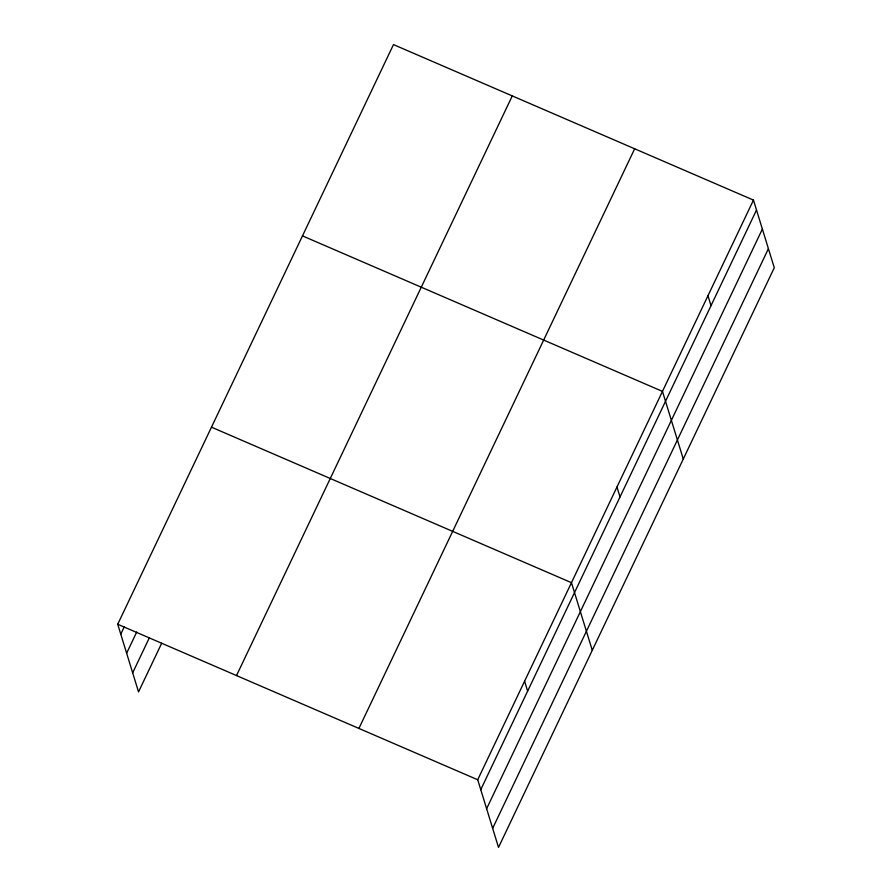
<?xml version="1.0" encoding="UTF-8"?>
<svg xmlns="http://www.w3.org/2000/svg" width="892" height="892" viewBox="0 0 892 892"><rect width="100%" height="100%" fill="white"/><g stroke="black" fill="none" stroke-linecap="round" stroke-linejoin="round"><path stroke-width="1.34" d="M161.675 643.255L138.539 691.902L117.722 624.255L393.483 44.6L753.461 200.098L774.278 267.745L498.517 847.4L477.711 779.753L753.461 200.098M120.777 634.167L124.334 626.686M126.631 653.223L136.721 632.015M132.674 672.847L149.287 637.925M236.514 675.567L512.276 95.912M358.907 728.441L634.669 148.786M480.755 789.665L756.516 210.01M486.619 808.721L762.37 229.066M492.652 828.345L768.413 248.69M302.488 235.889L662.466 391.387L683.272 459.034M211.482 427.179L571.46 582.677L592.277 650.313M117.722 624.255L477.711 779.753M707.969 295.743L711.013 305.655M616.963 487.032L620.018 496.944M524.585 681.22L527.629 691.122"/></g></svg>
